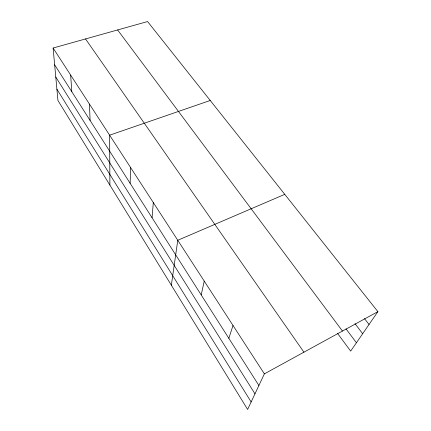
<?xml version="1.0" encoding="UTF-8"?>
<svg xmlns="http://www.w3.org/2000/svg" width="431" height="431" viewBox="0 0 431 431"><rect width="100%" height="100%" fill="white"/><g stroke="black" fill="none" stroke-linecap="round" stroke-linejoin="round"><path stroke-width="0.65" d="M130.13 183.315L130.663 167.632M152.062 217.752L153.312 202.565M171.355 285.214L177.766 240.277L284.762 194.349M201.202 294.906L204.24 281.114M228.845 338.313L233.009 325.48M377.89 311.645L264.375 373.855L247.62 409.45L57.937 100.466L53.11 48.024L147.574 21.55L377.89 311.645L350.667 351.109L337.457 333.271M210.236 100.477L109.625 135.183L109.9 185.114M364.513 318.644L369.038 324.478M354.999 323.659L362.67 333.707M345.991 328.858L356.432 342.753M117.62 29.944L342.462 331.062M85.527 38.941L303.925 352.181M53.11 48.024L264.375 373.855M54.656 64.801L258.891 385.497M55.782 77.036L254.969 393.832M56.897 89.152L251.144 401.967M70.662 75.096L71.788 91.706M89.454 104.081L90.101 120.459"/></g></svg>
